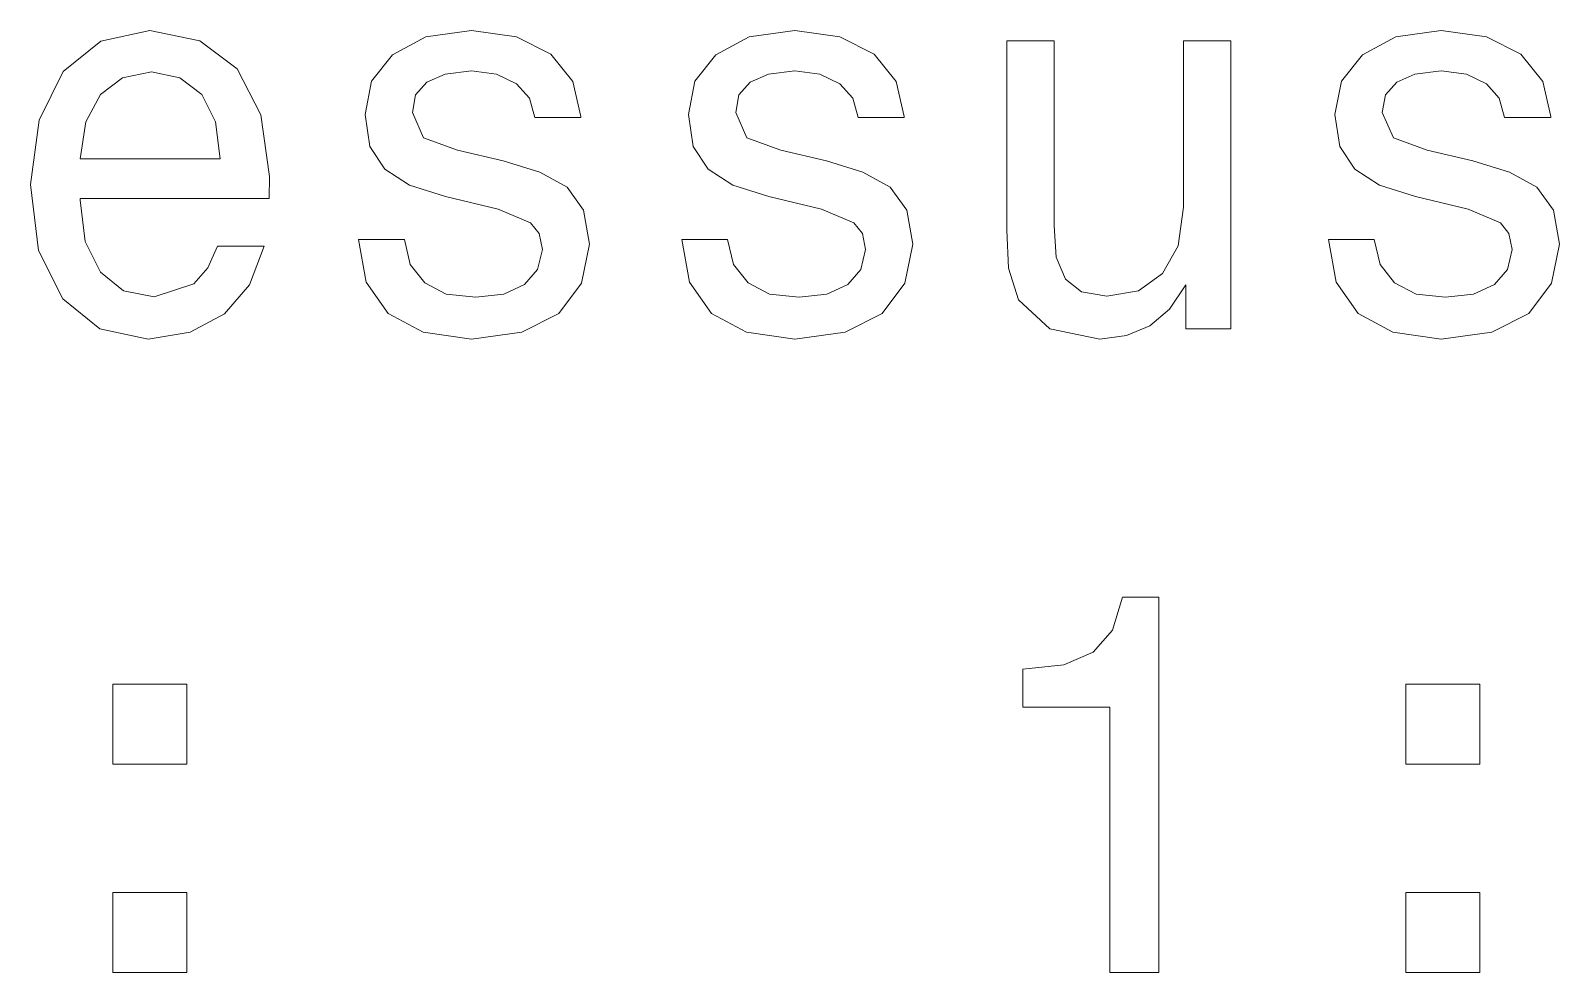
# Model space of a CAD drawing. Extents: x 327 to 941, y 153 to 765.
# Drawn here: x 594.18 to 608.54, y 169.14 to 177.99 of the extents above; entities that cross this region are included whole.
import ezdxf

# ---------------------------------------------------------------- set-up
doc = ezdxf.new("R2010")
doc.units = 0

msp = doc.modelspace()

# ---------------------------------------------------------------- linework, layer by layer
at = {"color": 7, "lineweight": 13}
for points in [[(594.647, 176.411), (596.422, 176.411), (596.427, 176.617), (596.346, 177.197), (596.124, 177.631), (595.771, 177.893), (595.302, 177.989), (594.844, 177.888), (594.49, 177.606), (594.263, 177.147), (594.183, 176.542), (594.258, 175.922), (594.485, 175.468), (594.833, 175.185), (595.287, 175.089), (595.681, 175.155), (596.003, 175.326), (596.24, 175.599), (596.377, 175.962), (595.938, 175.962), (595.847, 175.76), (595.716, 175.609), (595.343, 175.488), (595.055, 175.543), (594.838, 175.72), (594.697, 176.007), (594.647, 176.396)], [(598.621, 176.764), (598.192, 176.865), (597.874, 176.981), (597.769, 177.218), (597.799, 177.384), (597.905, 177.505), (598.076, 177.581), (598.323, 177.611), (598.56, 177.581), (598.747, 177.49), (598.868, 177.354), (598.918, 177.172), (599.352, 177.172), (599.352, 177.182), (599.276, 177.51), (599.07, 177.767), (598.747, 177.929), (598.323, 177.989), (597.895, 177.929), (597.582, 177.762), (597.385, 177.515), (597.325, 177.202), (597.37, 176.9), (597.511, 176.688), (597.743, 176.537), (598.081, 176.431), (598.575, 176.31), (598.878, 176.184), (598.959, 176.083), (598.989, 175.932), (598.944, 175.745), (598.823, 175.604), (598.626, 175.513), (598.364, 175.483), (598.086, 175.513), (597.885, 175.619), (597.748, 175.79), (597.693, 176.027), (597.264, 176.027), (597.335, 175.624), (597.542, 175.331), (597.869, 175.155), (598.323, 175.089), (598.797, 175.155), (599.145, 175.331), (599.357, 175.614), (599.433, 175.982), (599.377, 176.3), (599.221, 176.517), (598.964, 176.658)], [(601.657, 176.764), (601.228, 176.865), (600.91, 176.981), (600.805, 177.218), (600.835, 177.384), (600.941, 177.505), (601.112, 177.581), (601.359, 177.611), (601.596, 177.581), (601.783, 177.49), (601.904, 177.354), (601.954, 177.172), (602.388, 177.172), (602.388, 177.182), (602.312, 177.51), (602.106, 177.767), (601.783, 177.929), (601.359, 177.989), (600.931, 177.929), (600.618, 177.762), (600.421, 177.515), (600.361, 177.202), (600.406, 176.9), (600.547, 176.688), (600.779, 176.537), (601.117, 176.431), (601.612, 176.31), (601.914, 176.184), (601.995, 176.083), (602.025, 175.932), (601.98, 175.745), (601.859, 175.604), (601.662, 175.513), (601.4, 175.483), (601.122, 175.513), (600.921, 175.619), (600.784, 175.79), (600.729, 176.027), (600.3, 176.027), (600.371, 175.624), (600.578, 175.331), (600.905, 175.155), (601.359, 175.089), (601.833, 175.155), (602.181, 175.331), (602.393, 175.614), (602.469, 175.982), (602.413, 176.3), (602.257, 176.517), (602, 176.658)], [(607.729, 176.764), (607.3, 176.865), (606.983, 176.981), (606.877, 177.218), (606.907, 177.384), (607.013, 177.505), (607.184, 177.581), (607.431, 177.611), (607.668, 177.581), (607.855, 177.49), (607.976, 177.354), (608.026, 177.172), (608.46, 177.172), (608.46, 177.182), (608.385, 177.51), (608.178, 177.767), (607.855, 177.929), (607.431, 177.989), (607.003, 177.929), (606.69, 177.762), (606.493, 177.515), (606.433, 177.202), (606.478, 176.9), (606.619, 176.688), (606.851, 176.537), (607.189, 176.431), (607.684, 176.31), (607.986, 176.184), (608.067, 176.083), (608.097, 175.932), (608.052, 175.745), (607.931, 175.604), (607.734, 175.513), (607.472, 175.483), (607.194, 175.513), (606.993, 175.619), (606.856, 175.79), (606.801, 176.027), (606.372, 176.027), (606.443, 175.624), (606.65, 175.331), (606.977, 175.155), (607.431, 175.089), (607.905, 175.155), (608.253, 175.331), (608.465, 175.614), (608.541, 175.982), (608.485, 176.3), (608.329, 176.517), (608.072, 176.658)], [(605.454, 177.893), (605.011, 177.893), (605.011, 176.33), (604.96, 175.967), (604.814, 175.705), (604.587, 175.543), (604.289, 175.493), (604.052, 175.533), (603.901, 175.654), (603.815, 175.861), (603.795, 176.154), (603.795, 177.893), (603.351, 177.893), (603.351, 176.113), (603.367, 175.755), (603.462, 175.458), (603.755, 175.185), (604.224, 175.089), (604.476, 175.125), (604.693, 175.215), (604.88, 175.372), (605.031, 175.599), (605.031, 175.185), (605.454, 175.185)], [(594.647, 176.784), (594.702, 177.132), (594.838, 177.389), (595.045, 177.545), (595.318, 177.601), (595.585, 177.545), (595.792, 177.389), (595.918, 177.132), (595.963, 176.784)], [(604.32, 169.138), (604.779, 169.138), (604.779, 172.664), (604.436, 172.664), (604.345, 172.356), (604.163, 172.149), (603.886, 172.028), (603.503, 171.988), (603.503, 171.63), (604.32, 171.63)], [(594.954, 171.095), (595.65, 171.095), (595.65, 171.847), (594.954, 171.847)], [(607.099, 171.095), (607.794, 171.095), (607.794, 171.847), (607.099, 171.847)], [(594.954, 169.138), (595.65, 169.138), (595.65, 169.89), (594.954, 169.89)], [(607.099, 169.138), (607.794, 169.138), (607.794, 169.89), (607.099, 169.89)]]:
    msp.add_lwpolyline(points, close=True, dxfattribs=at)

doc.saveas('drawing.dxf')
